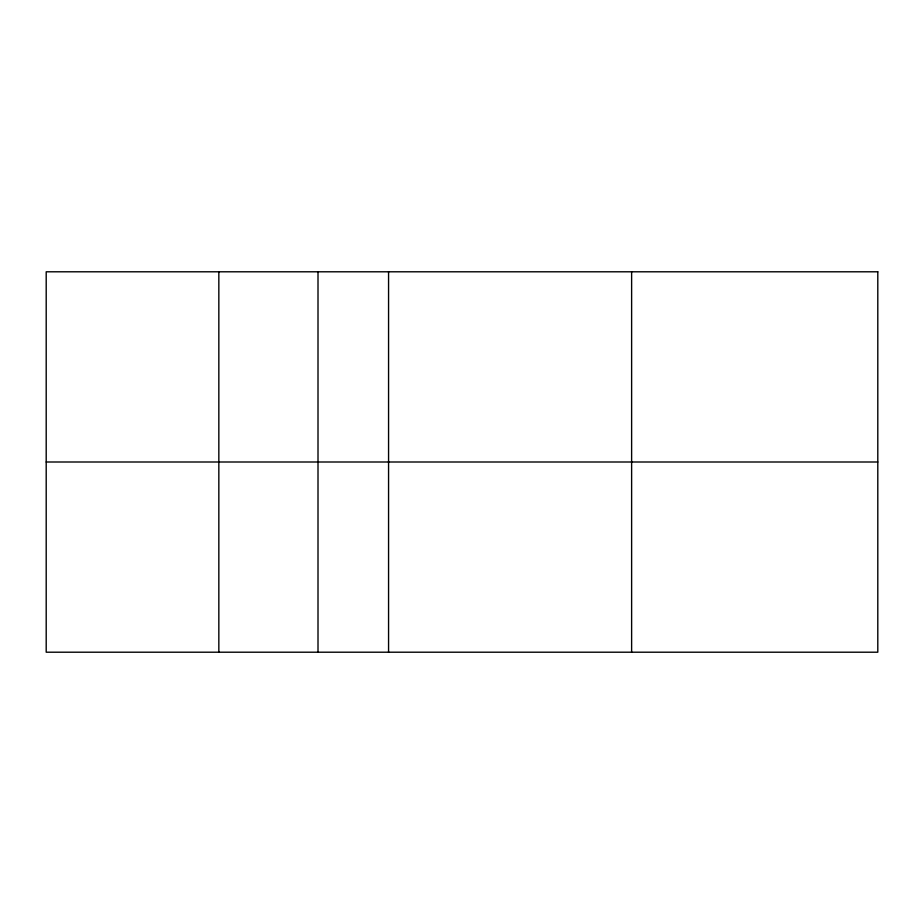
<?xml version="1.0" encoding="UTF-8"?>
<svg xmlns="http://www.w3.org/2000/svg" width="924" height="924" viewBox="0 0 924 924"><rect width="100%" height="100%" fill="white"/><g stroke="black" fill="none" stroke-linecap="round" stroke-linejoin="round"><path stroke-width="1.39" d="M46.2 462L877.8 462M631.623 271.795L631.623 652.205M388.565 271.795L388.565 652.205M318.006 271.795L318.006 652.205M218.838 271.795L218.838 652.205M877.8 271.795L46.2 271.795L46.2 652.205L877.8 652.205L877.8 271.795"/></g></svg>
